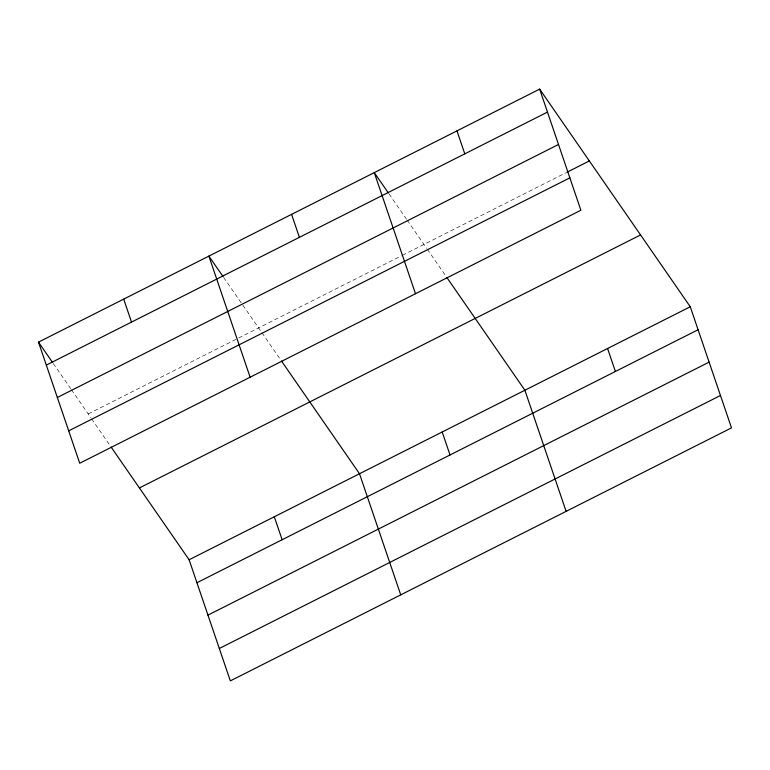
<?xml version="1.0" encoding="UTF-8"?>
<svg xmlns="http://www.w3.org/2000/svg" width="770" height="770" viewBox="0 0 770 770"><rect width="100%" height="100%" fill="white"/><g stroke="black" fill="none" stroke-linecap="round" stroke-linejoin="round"><path stroke-width="0.58" stroke-dasharray="3.85 2.89" d="M88.204 413.952L401.43 255.823M402.498 255.274L565.729 172.875M389.052 193.973L406.512 219.2M407.186 220.172L426.676 248.335M427.35 249.307L446.215 276.565M223.666 277.46L261.29 331.822M261.964 332.794L280.829 360.062M53.274 363.478L70.744 388.715M71.408 389.687L90.898 417.841M91.572 418.822L110.437 446.08"/><path stroke-width="1.16" d="M539.654 89.127L580.888 210.239L79.734 463.242L38.5 342.13L539.654 89.127L690.266 306.758L731.5 427.87L230.345 680.872L189.112 559.761L111.111 447.052M46.325 365.105L547.48 112.102M57.346 397.493L558.5 144.481M566.807 172.326L589.358 160.94M68.703 430.853L569.858 177.851M139.409 487.949L640.573 234.937M189.112 559.761L690.266 306.758M196.937 582.736L698.092 329.733M207.958 615.124L709.112 362.121M219.315 648.494L720.479 395.482M388.378 193.001L374.278 172.615L415.502 293.726M446.889 277.537L524.89 390.246L566.114 511.357M223.002 276.488L208.891 256.112L250.125 377.223M281.502 361.034L359.503 473.743L400.737 594.854M38.5 342.13L52.601 362.516M607.578 348.502L615.403 371.477M456.966 130.871L464.791 153.846M442.201 431.999L450.017 454.974M291.58 214.358L299.405 237.333M274.312 516.757L282.128 539.731M123.701 299.116L131.516 322.091"/></g></svg>
